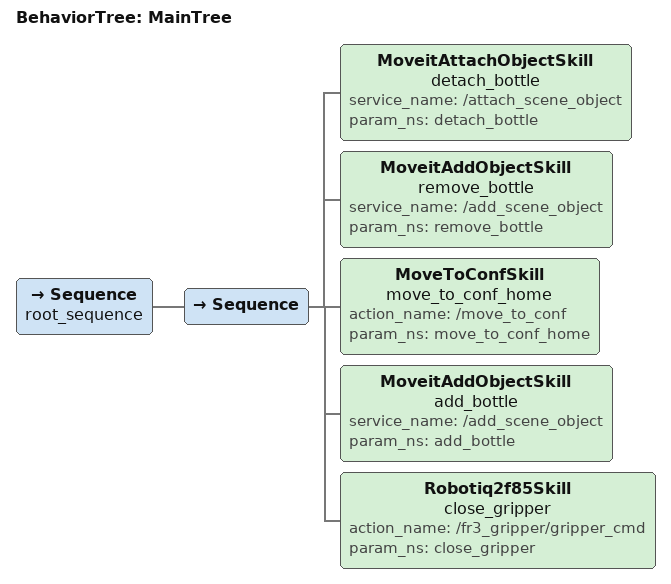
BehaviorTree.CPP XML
<!-- PLACE TAVOLO A SINISTRA -->

 <root BTCPP_format="4" >
    <!-- If you want to include subtrees -->

    <!-- Main tree -->
     <BehaviorTree ID="MainTree"> <!--DO NOT CHANGE -->
        <Sequence name="root_sequence">

           <!-- If you use subtrees -->
               <Sequence>
                  <MoveitAttachObjectSkill name="detach_bottle" service_name= "/attach_scene_object" param_ns="detach_bottle"/>
                  <MoveitAddObjectSkill name="remove_bottle" service_name= "/add_scene_object" param_ns="remove_bottle"/>
                  <MoveToConfSkill name="move_to_conf_home" action_name= "/move_to_conf" param_ns="move_to_conf_home"/>
                  <MoveitAddObjectSkill name="add_bottle" service_name="/add_scene_object" param_ns="add_bottle"/>
                  <Robotiq2f85Skill name="close_gripper" action_name= "/fr3_gripper/gripper_cmd" param_ns="close_gripper"/>
               </Sequence>

        </Sequence>
     </BehaviorTree>
 </root>
